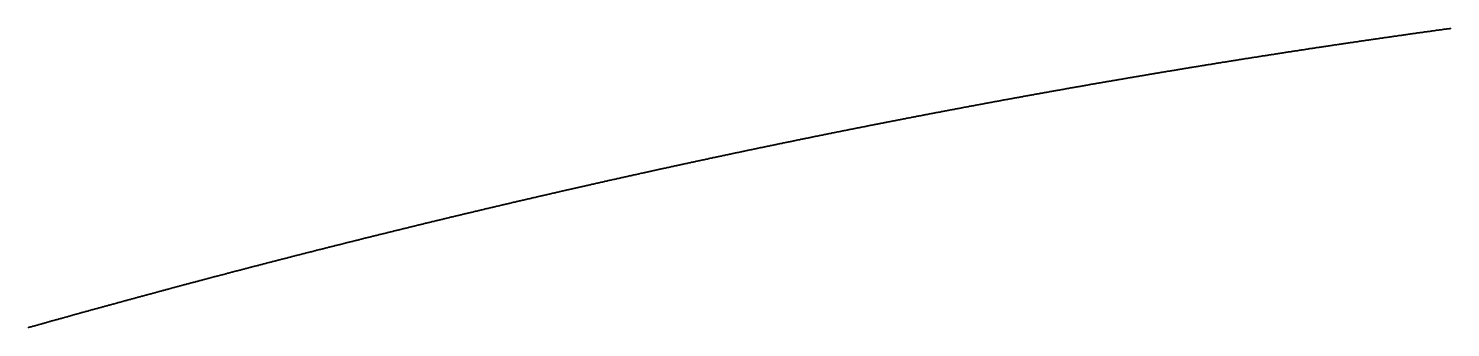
# Model space of a CAD drawing. Header units: metres. Extents: x 0 to 360, y 0 to 49.
# Drawn here: x 123.75 to 134.99, y 46.23 to 48.6 of the extents above; entities that cross this region are included whole.
import ezdxf

# ---------------------------------------------------------------- set-up
doc = ezdxf.new("R2010")
doc.units = ezdxf.units.M

msp = doc.modelspace()

# ---------------------------------------------------------------- linework, layer by layer
for p in [(134.744, 48.562), (134.75, 48.563), (134.756, 48.564), (134.762, 48.564), (134.767, 48.565), (134.773, 48.566), (134.779, 48.567), (134.785, 48.568), (134.791, 48.569), (134.797, 48.569), (134.803, 48.57), (134.808, 48.571), (134.814, 48.572), (134.82, 48.573), (134.826, 48.573), (134.832, 48.574), (134.838, 48.575), (134.843, 48.576), (134.849, 48.577), (134.855, 48.578), (134.861, 48.578), (134.867, 48.579), (134.873, 48.58), (134.879, 48.581), (134.884, 48.582), (134.89, 48.582), (134.896, 48.583), (134.902, 48.584), (134.908, 48.585), (134.914, 48.586), (134.919, 48.586), (134.925, 48.587), (134.931, 48.588), (134.937, 48.589), (134.943, 48.59), (134.949, 48.59), (134.955, 48.591), (134.96, 48.592), (134.966, 48.593), (134.972, 48.594), (134.978, 48.594), (134.984, 48.595), (134.99, 48.596), (133.972, 48.45), (133.978, 48.451), (133.984, 48.451), (133.989, 48.452), (133.995, 48.453), (134.001, 48.454), (134.007, 48.455), (134.013, 48.456), (134.019, 48.457), (134.024, 48.458), (134.03, 48.458), (134.036, 48.459), (134.042, 48.46), (134.048, 48.461), (134.054, 48.462), (134.06, 48.463), (134.065, 48.464), (134.071, 48.465), (134.077, 48.465), (134.083, 48.466), (134.089, 48.467), (134.095, 48.468), (134.101, 48.469), (134.106, 48.47), (134.112, 48.471), (134.118, 48.472), (134.124, 48.472), (134.13, 48.473), (134.136, 48.474), (134.142, 48.475), (134.147, 48.476), (134.153, 48.477), (134.159, 48.478), (134.165, 48.479), (134.171, 48.479), (134.177, 48.48), (134.182, 48.481), (134.188, 48.482), (134.194, 48.483), (134.2, 48.484), (134.206, 48.485), (134.212, 48.485), (134.218, 48.486), (134.223, 48.487), (134.229, 48.488), (134.235, 48.489), (134.241, 48.49), (134.247, 48.491), (134.253, 48.491), (134.259, 48.492), (134.264, 48.493), (134.27, 48.494), (134.276, 48.495), (134.282, 48.496), (134.288, 48.497), (134.294, 48.497), (134.299, 48.498), (134.305, 48.499), (134.311, 48.5), (134.317, 48.501), (134.323, 48.502), (134.329, 48.503), (134.335, 48.503), (134.34, 48.504), (134.346, 48.505), (134.352, 48.506), (134.358, 48.507), (134.364, 48.508), (134.37, 48.509), (134.376, 48.509), (134.381, 48.51), (134.387, 48.511), (134.393, 48.512), (134.399, 48.513), (134.405, 48.514), (134.411, 48.514), (134.416, 48.515), (134.422, 48.516), (134.428, 48.517), (134.434, 48.518), (134.44, 48.519), (134.446, 48.52), (134.452, 48.52), (134.457, 48.521), (134.463, 48.522), (134.469, 48.523), (134.475, 48.524), (134.481, 48.525), (134.487, 48.525), (134.493, 48.526), (134.498, 48.527), (134.504, 48.528), (134.51, 48.529), (134.516, 48.53), (134.522, 48.53), (134.528, 48.531), (134.533, 48.532), (134.539, 48.533), (134.545, 48.534), (134.551, 48.535), (134.557, 48.536), (134.563, 48.536), (134.569, 48.537), (134.574, 48.538), (134.58, 48.539), (134.586, 48.54), (134.592, 48.541), (134.598, 48.541), (134.604, 48.542), (134.61, 48.543), (134.615, 48.544), (134.621, 48.545), (134.627, 48.546), (134.633, 48.546), (134.639, 48.547), (134.645, 48.548), (134.65, 48.549), (134.656, 48.55), (134.662, 48.55), (134.668, 48.551), (134.674, 48.552), (134.68, 48.553), (134.686, 48.554), (134.691, 48.555), (134.697, 48.555), (134.703, 48.556), (134.709, 48.557), (134.715, 48.558), (134.721, 48.559), (134.727, 48.56), (134.732, 48.56), (134.738, 48.561), (133.246, 48.337), (133.252, 48.338), (133.258, 48.339), (133.263, 48.34), (133.269, 48.341), (133.275, 48.342), (133.281, 48.343), (133.287, 48.343), (133.293, 48.344), (133.299, 48.345), (133.304, 48.346), (133.31, 48.347), (133.316, 48.348), (133.322, 48.349), (133.328, 48.35), (133.334, 48.351), (133.34, 48.352), (133.345, 48.353), (133.351, 48.354), (133.357, 48.355), (133.363, 48.356), (133.369, 48.357), (133.375, 48.357), (133.381, 48.358), (133.386, 48.359), (133.392, 48.36), (133.398, 48.361), (133.404, 48.362), (133.41, 48.363), (133.416, 48.364), (133.422, 48.365), (133.427, 48.366), (133.433, 48.367), (133.439, 48.368), (133.445, 48.369), (133.451, 48.369), (133.457, 48.37), (133.463, 48.371), (133.468, 48.372), (133.474, 48.373), (133.48, 48.374), (133.486, 48.375), (133.492, 48.376), (133.498, 48.377), (133.504, 48.378), (133.509, 48.379), (133.515, 48.38), (133.521, 48.38), (133.527, 48.381), (133.533, 48.382), (133.539, 48.383), (133.544, 48.384), (133.55, 48.385), (133.556, 48.386), (133.562, 48.387), (133.568, 48.388), (133.574, 48.389), (133.58, 48.39), (133.585, 48.391), (133.591, 48.391), (133.597, 48.392), (133.603, 48.393), (133.609, 48.394), (133.615, 48.395), (133.621, 48.396), (133.626, 48.397), (133.632, 48.398), (133.638, 48.399), (133.644, 48.4), (133.65, 48.401), (133.656, 48.401), (133.662, 48.402), (133.667, 48.403), (133.673, 48.404), (133.679, 48.405), (133.685, 48.406), (133.691, 48.407), (133.697, 48.408), (133.703, 48.409), (133.708, 48.41), (133.714, 48.41), (133.72, 48.411), (133.726, 48.412), (133.732, 48.413), (133.738, 48.414), (133.744, 48.415), (133.749, 48.416), (133.755, 48.417), (133.761, 48.418), (133.767, 48.419), (133.773, 48.419), (133.779, 48.42), (133.785, 48.421), (133.79, 48.422), (133.796, 48.423), (133.802, 48.424), (133.808, 48.425), (133.814, 48.426), (133.82, 48.427), (133.825, 48.428), (133.831, 48.428), (133.837, 48.429), (133.843, 48.43), (133.849, 48.431), (133.855, 48.432), (133.861, 48.433), (133.866, 48.434), (133.872, 48.435), (133.878, 48.436), (133.884, 48.436), (133.89, 48.437), (133.896, 48.438), (133.902, 48.439), (133.907, 48.44), (133.913, 48.441), (133.919, 48.442), (133.925, 48.443), (133.931, 48.444), (133.937, 48.444), (133.943, 48.445), (133.948, 48.446), (133.954, 48.447), (133.96, 48.448), (133.966, 48.449), (132.566, 48.225), (132.572, 48.226), (132.578, 48.227), (132.584, 48.228), (132.59, 48.229), (132.596, 48.23), (132.602, 48.231), (132.607, 48.232), (132.613, 48.233), (132.619, 48.234), (132.625, 48.235), (132.631, 48.236), (132.637, 48.237), (132.643, 48.238), (132.648, 48.239), (132.654, 48.24), (132.66, 48.241), (132.666, 48.242), (132.672, 48.243), (132.678, 48.244), (132.684, 48.245), (132.689, 48.246), (132.695, 48.247), (132.701, 48.248), (132.707, 48.249), (132.713, 48.25), (132.719, 48.251), (132.725, 48.252), (132.73, 48.253), (132.736, 48.254), (132.742, 48.255), (132.748, 48.256), (132.754, 48.257), (132.76, 48.258), (132.766, 48.259), (132.771, 48.259), (132.777, 48.26), (132.783, 48.261), (132.789, 48.262), (132.795, 48.263), (132.801, 48.264), (132.807, 48.265), (132.812, 48.266), (132.818, 48.267), (132.824, 48.268), (132.83, 48.269), (132.836, 48.27), (132.842, 48.271), (132.848, 48.272), (132.853, 48.273), (132.859, 48.274), (132.865, 48.275), (132.871, 48.276), (132.877, 48.277), (132.883, 48.278), (132.889, 48.279), (132.894, 48.28), (132.9, 48.281), (132.906, 48.282), (132.912, 48.283), (132.918, 48.284), (132.924, 48.285), (132.93, 48.286), (132.935, 48.287), (132.941, 48.288), (132.947, 48.289), (132.953, 48.289), (132.959, 48.29), (132.965, 48.291), (132.971, 48.292), (132.976, 48.293), (132.982, 48.294), (132.988, 48.295), (132.994, 48.296), (133, 48.297), (133.006, 48.298), (133.012, 48.299), (133.017, 48.3), (133.023, 48.301), (133.029, 48.302), (133.035, 48.303), (133.041, 48.304), (133.047, 48.305), (133.053, 48.306), (133.058, 48.307), (133.064, 48.308), (133.07, 48.309), (133.076, 48.31), (133.082, 48.31), (133.088, 48.311), (133.094, 48.312), (133.099, 48.313), (133.105, 48.314), (133.111, 48.315), (133.117, 48.316), (133.123, 48.317), (133.129, 48.318), (133.135, 48.319), (133.14, 48.32), (133.146, 48.321), (133.152, 48.322), (133.158, 48.323), (133.164, 48.324), (133.17, 48.325), (133.176, 48.326), (133.181, 48.327), (133.187, 48.328), (133.193, 48.328), (133.199, 48.329), (133.205, 48.33), (133.211, 48.331), (133.217, 48.332), (133.222, 48.333), (133.228, 48.334), (133.234, 48.335), (133.24, 48.336), (131.916, 48.112), (131.922, 48.113), (131.927, 48.114), (131.933, 48.115), (131.939, 48.116), (131.945, 48.117), (131.951, 48.119), (131.957, 48.12), (131.963, 48.121), (131.969, 48.122), (131.974, 48.123), (131.98, 48.124), (131.986, 48.125), (131.992, 48.126), (131.998, 48.127), (132.004, 48.128), (132.01, 48.129), (132.015, 48.13), (132.021, 48.131), (132.027, 48.132), (132.033, 48.133), (132.039, 48.134), (132.045, 48.135), (132.051, 48.136), (132.056, 48.137), (132.062, 48.138), (132.068, 48.139), (132.074, 48.14), (132.08, 48.141), (132.086, 48.142), (132.092, 48.143), (132.097, 48.144), (132.103, 48.145), (132.109, 48.146), (132.115, 48.147), (132.121, 48.148), (132.127, 48.149), (132.133, 48.151), (132.139, 48.152), (132.144, 48.153), (132.15, 48.154), (132.156, 48.155), (132.162, 48.156), (132.168, 48.157), (132.174, 48.158), (132.18, 48.159), (132.185, 48.16), (132.191, 48.161), (132.197, 48.162), (132.203, 48.163), (132.209, 48.164), (132.215, 48.165), (132.221, 48.166), (132.226, 48.167), (132.232, 48.168), (132.238, 48.169), (132.244, 48.17), (132.25, 48.171), (132.256, 48.172), (132.262, 48.173), (132.267, 48.174), (132.273, 48.175), (132.279, 48.176), (132.285, 48.177), (132.291, 48.178), (132.297, 48.179), (132.303, 48.18), (132.309, 48.181), (132.314, 48.182), (132.32, 48.183), (132.326, 48.184), (132.332, 48.185), (132.338, 48.186), (132.344, 48.187), (132.35, 48.188), (132.355, 48.189), (132.361, 48.19), (132.367, 48.191), (132.373, 48.192), (132.379, 48.193), (132.385, 48.194), (132.391, 48.195), (132.396, 48.196), (132.402, 48.197), (132.408, 48.198), (132.414, 48.199), (132.42, 48.2), (132.426, 48.201), (132.432, 48.202), (132.437, 48.203), (132.443, 48.204), (132.449, 48.205), (132.455, 48.206), (132.461, 48.207), (132.467, 48.208), (132.473, 48.209), (132.478, 48.21), (132.484, 48.211), (132.49, 48.212), (132.496, 48.213), (132.502, 48.214), (132.508, 48.215), (132.514, 48.216), (132.52, 48.217), (132.525, 48.218), (132.531, 48.219), (132.537, 48.22), (132.543, 48.221), (132.549, 48.222), (132.555, 48.223), (132.561, 48.224), (131.3, 48), (131.306, 48.002), (131.312, 48.003), (131.317, 48.004), (131.323, 48.005), (131.329, 48.006), (131.335, 48.007), (131.341, 48.008), (131.347, 48.009), (131.353, 48.01), (131.359, 48.011), (131.364, 48.012), (131.37, 48.013), (131.376, 48.015), (131.382, 48.016), (131.388, 48.017), (131.394, 48.018), (131.4, 48.019), (131.405, 48.02), (131.411, 48.021), (131.417, 48.022), (131.423, 48.023), (131.429, 48.024), (131.435, 48.025), (131.441, 48.026), (131.447, 48.028), (131.452, 48.029), (131.458, 48.03), (131.464, 48.031), (131.47, 48.032), (131.476, 48.033), (131.482, 48.034), (131.488, 48.035), (131.493, 48.036), (131.499, 48.037), (131.505, 48.038), (131.511, 48.039), (131.517, 48.04), (131.523, 48.041), (131.529, 48.043), (131.535, 48.044), (131.54, 48.045), (131.546, 48.046), (131.552, 48.047), (131.558, 48.048), (131.564, 48.049), (131.57, 48.05), (131.576, 48.051), (131.581, 48.052), (131.587, 48.053), (131.593, 48.054), (131.599, 48.055), (131.605, 48.056), (131.611, 48.058), (131.617, 48.059), (131.623, 48.06), (131.628, 48.061), (131.634, 48.062), (131.64, 48.063), (131.646, 48.064), (131.652, 48.065), (131.658, 48.066), (131.664, 48.067), (131.669, 48.068), (131.675, 48.069), (131.681, 48.07), (131.687, 48.071), (131.693, 48.072), (131.699, 48.073), (131.705, 48.075), (131.71, 48.076), (131.716, 48.077), (131.722, 48.078), (131.728, 48.079), (131.734, 48.08), (131.74, 48.081), (131.746, 48.082), (131.752, 48.083), (131.757, 48.084), (131.763, 48.085), (131.769, 48.086), (131.775, 48.087), (131.781, 48.088), (131.787, 48.089), (131.793, 48.09), (131.798, 48.091), (131.804, 48.092), (131.81, 48.093), (131.816, 48.095), (131.822, 48.096), (131.828, 48.097), (131.834, 48.098), (131.84, 48.099), (131.845, 48.1), (131.851, 48.101), (131.857, 48.102), (131.863, 48.103), (131.869, 48.104), (131.875, 48.105), (131.881, 48.106), (131.886, 48.107), (131.892, 48.108), (131.898, 48.109), (131.904, 48.11), (131.91, 48.111), (130.707, 47.888), (130.713, 47.889), (130.719, 47.89), (130.725, 47.891), (130.731, 47.893), (130.736, 47.894), (130.742, 47.895), (130.748, 47.896), (130.754, 47.897), (130.76, 47.898), (130.766, 47.899), (130.772, 47.901), (130.778, 47.902), (130.783, 47.903), (130.789, 47.904), (130.795, 47.905), (130.801, 47.906), (130.807, 47.907), (130.813, 47.908), (130.819, 47.91), (130.825, 47.911), (130.83, 47.912), (130.836, 47.913), (130.842, 47.914), (130.848, 47.915), (130.854, 47.916), (130.86, 47.917), (130.866, 47.919), (130.871, 47.92), (130.877, 47.921), (130.883, 47.922), (130.889, 47.923), (130.895, 47.924), (130.901, 47.925), (130.907, 47.926), (130.913, 47.928), (130.918, 47.929), (130.924, 47.93), (130.93, 47.931), (130.936, 47.932), (130.942, 47.933), (130.948, 47.934), (130.954, 47.935), (130.96, 47.936), (130.965, 47.938), (130.971, 47.939), (130.977, 47.94), (130.983, 47.941), (130.989, 47.942), (130.995, 47.943), (131.001, 47.944), (131.006, 47.945), (131.012, 47.946), (131.018, 47.948), (131.024, 47.949), (131.03, 47.95), (131.036, 47.951), (131.042, 47.952), (131.048, 47.953), (131.053, 47.954), (131.059, 47.955), (131.065, 47.956), (131.071, 47.958), (131.077, 47.959), (131.083, 47.96), (131.089, 47.961), (131.095, 47.962), (131.1, 47.963), (131.106, 47.964), (131.112, 47.965), (131.118, 47.966), (131.124, 47.968), (131.13, 47.969), (131.136, 47.97), (131.141, 47.971), (131.147, 47.972), (131.153, 47.973), (131.159, 47.974), (131.165, 47.975), (131.171, 47.976), (131.177, 47.977), (131.183, 47.979), (131.188, 47.98), (131.194, 47.981), (131.2, 47.982), (131.206, 47.983), (131.212, 47.984), (131.218, 47.985), (131.224, 47.986), (131.229, 47.987), (131.235, 47.988), (131.241, 47.99), (131.247, 47.991), (131.253, 47.992), (131.259, 47.993), (131.265, 47.994), (131.271, 47.995), (131.276, 47.996), (131.282, 47.997), (131.288, 47.998), (131.294, 47.999), (130.137, 47.776), (130.143, 47.777), (130.149, 47.778), (130.155, 47.779), (130.161, 47.78), (130.167, 47.782), (130.173, 47.783), (130.179, 47.784), (130.184, 47.785), (130.19, 47.786), (130.196, 47.788), (130.202, 47.789), (130.208, 47.79), (130.214, 47.791), (130.22, 47.792), (130.226, 47.793), (130.231, 47.795), (130.237, 47.796), (130.243, 47.797), (130.249, 47.798), (130.255, 47.799), (130.261, 47.8), (130.267, 47.802), (130.273, 47.803), (130.278, 47.804), (130.284, 47.805), (130.29, 47.806), (130.296, 47.807), (130.302, 47.809), (130.308, 47.81), (130.314, 47.811), (130.32, 47.812), (130.325, 47.813), (130.331, 47.814), (130.337, 47.816), (130.343, 47.817), (130.349, 47.818), (130.355, 47.819), (130.361, 47.82), (130.367, 47.821), (130.372, 47.823), (130.378, 47.824), (130.384, 47.825), (130.39, 47.826), (130.396, 47.827), (130.402, 47.828), (130.408, 47.83), (130.414, 47.831), (130.419, 47.832), (130.425, 47.833), (130.431, 47.834), (130.437, 47.835), (130.443, 47.836), (130.449, 47.838), (130.455, 47.839), (130.46, 47.84), (130.466, 47.841), (130.472, 47.842), (130.478, 47.843), (130.484, 47.845), (130.49, 47.846), (130.496, 47.847), (130.502, 47.848), (130.507, 47.849), (130.513, 47.85), (130.519, 47.851), (130.525, 47.853), (130.531, 47.854), (130.537, 47.855), (130.543, 47.856), (130.549, 47.857), (130.554, 47.858), (130.56, 47.86), (130.566, 47.861), (130.572, 47.862), (130.578, 47.863), (130.584, 47.864), (130.59, 47.865), (130.596, 47.866), (130.601, 47.868), (130.607, 47.869), (130.613, 47.87), (130.619, 47.871), (130.625, 47.872), (130.631, 47.873), (130.637, 47.874), (130.643, 47.876), (130.648, 47.877), (130.654, 47.878), (130.66, 47.879), (130.666, 47.88), (130.672, 47.881), (130.678, 47.882), (130.684, 47.884), (130.689, 47.885), (130.695, 47.886), (130.701, 47.887), (129.585, 47.663), (129.591, 47.664), (129.597, 47.665), (129.603, 47.666), (129.609, 47.668), (129.614, 47.669), (129.62, 47.67), (129.626, 47.671), (129.632, 47.673), (129.638, 47.674), (129.644, 47.675), (129.65, 47.676), (129.656, 47.677), (129.661, 47.679), (129.667, 47.68), (129.673, 47.681), (129.679, 47.682), (129.685, 47.684), (129.691, 47.685), (129.697, 47.686), (129.703, 47.687), (129.709, 47.688), (129.714, 47.69), (129.72, 47.691), (129.726, 47.692), (129.732, 47.693), (129.738, 47.694), (129.744, 47.696), (129.75, 47.697), (129.756, 47.698), (129.761, 47.699), (129.767, 47.7), (129.773, 47.702), (129.779, 47.703), (129.785, 47.704), (129.791, 47.705), (129.797, 47.707), (129.803, 47.708), (129.808, 47.709), (129.814, 47.71), (129.82, 47.711), (129.826, 47.713), (129.832, 47.714), (129.838, 47.715), (129.844, 47.716), (129.85, 47.717), (129.855, 47.719), (129.861, 47.72), (129.867, 47.721), (129.873, 47.722), (129.879, 47.723), (129.885, 47.725), (129.891, 47.726), (129.897, 47.727), (129.902, 47.728), (129.908, 47.729), (129.914, 47.731), (129.92, 47.732), (129.926, 47.733), (129.932, 47.734), (129.938, 47.735), (129.944, 47.737), (129.949, 47.738), (129.955, 47.739), (129.961, 47.74), (129.967, 47.741), (129.973, 47.743), (129.979, 47.744), (129.985, 47.745), (129.991, 47.746), (129.996, 47.747), (130.002, 47.748), (130.008, 47.75), (130.014, 47.751), (130.02, 47.752), (130.026, 47.753), (130.032, 47.754), (130.038, 47.756), (130.043, 47.757), (130.049, 47.758), (130.055, 47.759), (130.061, 47.76), (130.067, 47.762), (130.073, 47.763), (130.079, 47.764), (130.085, 47.765), (130.09, 47.766), (130.096, 47.767), (130.102, 47.769), (130.108, 47.77), (130.114, 47.771), (130.12, 47.772), (130.126, 47.773), (130.132, 47.775), (129.056, 47.551), (129.062, 47.552), (129.068, 47.553), (129.073, 47.555), (129.079, 47.556), (129.085, 47.557), (129.091, 47.558), (129.097, 47.56), (129.103, 47.561), (129.109, 47.562), (129.115, 47.563), (129.121, 47.565), (129.126, 47.566), (129.132, 47.567), (129.138, 47.569), (129.144, 47.57), (129.15, 47.571), (129.156, 47.572), (129.162, 47.574), (129.168, 47.575), (129.173, 47.576), (129.179, 47.577), (129.185, 47.579), (129.191, 47.58), (129.197, 47.581), (129.203, 47.582), (129.209, 47.584), (129.215, 47.585), (129.221, 47.586), (129.226, 47.587), (129.232, 47.589), (129.238, 47.59), (129.244, 47.591), (129.25, 47.592), (129.256, 47.594), (129.262, 47.595), (129.268, 47.596), (129.273, 47.597), (129.279, 47.599), (129.285, 47.6), (129.291, 47.601), (129.297, 47.602), (129.303, 47.604), (129.309, 47.605), (129.315, 47.606), (129.32, 47.607), (129.326, 47.609), (129.332, 47.61), (129.338, 47.611), (129.344, 47.612), (129.35, 47.614), (129.356, 47.615), (129.362, 47.616), (129.368, 47.617), (129.373, 47.618), (129.379, 47.62), (129.385, 47.621), (129.391, 47.622), (129.397, 47.623), (129.403, 47.625), (129.409, 47.626), (129.415, 47.627), (129.42, 47.628), (129.426, 47.63), (129.432, 47.631), (129.438, 47.632), (129.444, 47.633), (129.45, 47.635), (129.456, 47.636), (129.462, 47.637), (129.467, 47.638), (129.473, 47.639), (129.479, 47.641), (129.485, 47.642), (129.491, 47.643), (129.497, 47.644), (129.503, 47.646), (129.509, 47.647), (129.515, 47.648), (129.52, 47.649), (129.526, 47.651), (129.532, 47.652), (129.538, 47.653), (129.544, 47.654), (129.55, 47.655), (129.556, 47.657), (129.562, 47.658), (129.567, 47.659), (129.573, 47.66), (129.579, 47.662), (128.538, 47.438), (128.544, 47.439), (128.55, 47.44), (128.556, 47.442), (128.562, 47.443), (128.567, 47.444), (128.573, 47.446), (128.579, 47.447), (128.585, 47.448), (128.591, 47.45), (128.597, 47.451), (128.603, 47.452), (128.609, 47.453), (128.615, 47.455), (128.62, 47.456), (128.626, 47.457), (128.632, 47.459), (128.638, 47.46), (128.644, 47.461), (128.65, 47.463), (128.656, 47.464), (128.662, 47.465), (128.668, 47.466), (128.673, 47.468), (128.679, 47.469), (128.685, 47.47), (128.691, 47.472), (128.697, 47.473), (128.703, 47.474), (128.709, 47.475), (128.715, 47.477), (128.72, 47.478), (128.726, 47.479), (128.732, 47.481), (128.738, 47.482), (128.744, 47.483), (128.75, 47.485), (128.756, 47.486), (128.762, 47.487), (128.768, 47.488), (128.773, 47.49), (128.779, 47.491), (128.785, 47.492), (128.791, 47.494), (128.797, 47.495), (128.803, 47.496), (128.809, 47.497), (128.815, 47.499), (128.82, 47.5), (128.826, 47.501), (128.832, 47.503), (128.838, 47.504), (128.844, 47.505), (128.85, 47.506), (128.856, 47.508), (128.862, 47.509), (128.868, 47.51), (128.873, 47.511), (128.879, 47.513), (128.885, 47.514), (128.891, 47.515), (128.897, 47.517), (128.903, 47.518), (128.909, 47.519), (128.915, 47.52), (128.921, 47.522), (128.926, 47.523), (128.932, 47.524), (128.938, 47.525), (128.944, 47.527), (128.95, 47.528), (128.956, 47.529), (128.962, 47.531), (128.968, 47.532), (128.973, 47.533), (128.979, 47.534), (128.985, 47.536), (128.991, 47.537), (128.997, 47.538), (129.003, 47.539), (129.009, 47.541), (129.015, 47.542), (129.021, 47.543), (129.026, 47.545), (129.032, 47.546), (129.038, 47.547), (129.044, 47.548), (129.05, 47.55), (128.038, 47.325), (128.043, 47.327), (128.049, 47.328), (128.055, 47.329), (128.061, 47.331), (128.067, 47.332), (128.073, 47.333), (128.079, 47.335), (128.085, 47.336), (128.091, 47.337), (128.096, 47.339), (128.102, 47.34), (128.108, 47.341), (128.114, 47.343), (128.12, 47.344), (128.126, 47.345), (128.132, 47.347), (128.138, 47.348), (128.144, 47.349), (128.149, 47.351), (128.155, 47.352), (128.161, 47.353), (128.167, 47.355), (128.173, 47.356), (128.179, 47.357), (128.185, 47.359), (128.191, 47.36), (128.197, 47.361), (128.202, 47.363), (128.208, 47.364), (128.214, 47.365), (128.22, 47.367), (128.226, 47.368), (128.232, 47.369), (128.238, 47.371), (128.244, 47.372), (128.25, 47.373), (128.255, 47.375), (128.261, 47.376), (128.267, 47.377), (128.273, 47.379), (128.279, 47.38), (128.285, 47.381), (128.291, 47.383), (128.297, 47.384), (128.303, 47.385), (128.308, 47.387), (128.314, 47.388), (128.32, 47.389), (128.326, 47.391), (128.332, 47.392), (128.338, 47.393), (128.344, 47.395), (128.35, 47.396), (128.356, 47.397), (128.361, 47.399), (128.367, 47.4), (128.373, 47.401), (128.379, 47.402), (128.385, 47.404), (128.391, 47.405), (128.397, 47.406), (128.403, 47.408), (128.409, 47.409), (128.414, 47.41), (128.42, 47.412), (128.426, 47.413), (128.432, 47.414), (128.438, 47.416), (128.444, 47.417), (128.45, 47.418), (128.456, 47.42), (128.462, 47.421), (128.467, 47.422), (128.473, 47.423), (128.479, 47.425), (128.485, 47.426), (128.491, 47.427), (128.497, 47.429), (128.503, 47.43), (128.509, 47.431), (128.514, 47.433), (128.52, 47.434), (128.526, 47.435), (128.532, 47.437), (127.554, 47.214), (127.56, 47.215), (127.566, 47.216), (127.572, 47.218), (127.578, 47.219), (127.584, 47.221), (127.59, 47.222), (127.596, 47.223), (127.602, 47.225), (127.607, 47.226), (127.613, 47.227), (127.619, 47.229), (127.625, 47.23), (127.631, 47.232), (127.637, 47.233), (127.643, 47.234), (127.649, 47.236), (127.655, 47.237), (127.661, 47.238), (127.666, 47.24), (127.672, 47.241), (127.678, 47.243), (127.684, 47.244), (127.69, 47.245), (127.696, 47.247), (127.702, 47.248), (127.708, 47.249), (127.714, 47.251), (127.719, 47.252), (127.725, 47.253), (127.731, 47.255), (127.737, 47.256), (127.743, 47.258), (127.749, 47.259), (127.755, 47.26), (127.761, 47.262), (127.767, 47.263), (127.772, 47.264), (127.778, 47.266), (127.784, 47.267), (127.79, 47.269), (127.796, 47.27), (127.802, 47.271), (127.808, 47.273), (127.814, 47.274), (127.82, 47.275), (127.825, 47.277), (127.831, 47.278), (127.837, 47.279), (127.843, 47.281), (127.849, 47.282), (127.855, 47.283), (127.861, 47.285), (127.867, 47.286), (127.873, 47.288), (127.879, 47.289), (127.884, 47.29), (127.89, 47.292), (127.896, 47.293), (127.902, 47.294), (127.908, 47.296), (127.914, 47.297), (127.92, 47.298), (127.926, 47.3), (127.932, 47.301), (127.937, 47.302), (127.943, 47.304), (127.949, 47.305), (127.955, 47.306), (127.961, 47.308), (127.967, 47.309), (127.973, 47.311), (127.979, 47.312), (127.985, 47.313), (127.99, 47.315), (127.996, 47.316), (128.002, 47.317), (128.008, 47.319), (128.014, 47.32), (128.02, 47.321), (128.026, 47.323), (128.032, 47.324), (127.077, 47.1), (127.083, 47.102), (127.089, 47.103), (127.095, 47.105), (127.1, 47.106), (127.106, 47.107), (127.112, 47.109), (127.118, 47.11), (127.124, 47.112), (127.13, 47.113), (127.136, 47.114), (127.142, 47.116), (127.148, 47.117), (127.154, 47.119), (127.159, 47.12), (127.165, 47.122), (127.171, 47.123), (127.177, 47.124), (127.183, 47.126), (127.189, 47.127), (127.195, 47.129), (127.201, 47.13), (127.207, 47.131), (127.213, 47.133), (127.218, 47.134), (127.224, 47.136), (127.23, 47.137), (127.236, 47.138), (127.242, 47.14), (127.248, 47.141), (127.254, 47.143), (127.26, 47.144), (127.266, 47.145), (127.271, 47.147), (127.277, 47.148), (127.283, 47.15), (127.289, 47.151), (127.295, 47.152), (127.301, 47.154), (127.307, 47.155), (127.313, 47.157), (127.319, 47.158), (127.325, 47.159), (127.33, 47.161), (127.336, 47.162), (127.342, 47.164), (127.348, 47.165), (127.354, 47.166), (127.36, 47.168), (127.366, 47.169), (127.372, 47.171), (127.378, 47.172), (127.383, 47.173), (127.389, 47.175), (127.395, 47.176), (127.401, 47.178), (127.407, 47.179), (127.413, 47.18), (127.419, 47.182), (127.425, 47.183), (127.431, 47.185), (127.437, 47.186), (127.442, 47.187), (127.448, 47.189), (127.454, 47.19), (127.46, 47.191), (127.466, 47.193), (127.472, 47.194), (127.478, 47.196), (127.484, 47.197), (127.49, 47.198), (127.495, 47.2), (127.501, 47.201), (127.507, 47.203), (127.513, 47.204), (127.519, 47.205), (127.525, 47.207), (127.531, 47.208), (127.537, 47.209), (127.543, 47.211), (127.549, 47.212), (126.617, 46.988), (126.623, 46.99), (126.629, 46.991), (126.634, 46.993), (126.64, 46.994), (126.646, 46.996), (126.652, 46.997), (126.658, 46.999), (126.664, 47), (126.67, 47.001), (126.676, 47.003), (126.682, 47.004), (126.688, 47.006), (126.693, 47.007), (126.699, 47.009), (126.705, 47.01), (126.711, 47.012), (126.717, 47.013), (126.723, 47.014), (126.729, 47.016), (126.735, 47.017), (126.741, 47.019), (126.747, 47.02), (126.752, 47.022), (126.758, 47.023), (126.764, 47.025), (126.77, 47.026), (126.776, 47.027), (126.782, 47.029), (126.788, 47.03), (126.794, 47.032), (126.8, 47.033), (126.806, 47.035), (126.811, 47.036), (126.817, 47.037), (126.823, 47.039), (126.829, 47.04), (126.835, 47.042), (126.841, 47.043), (126.847, 47.045), (126.853, 47.046), (126.859, 47.048), (126.865, 47.049), (126.87, 47.05), (126.876, 47.052), (126.882, 47.053), (126.888, 47.055), (126.894, 47.056), (126.9, 47.058), (126.906, 47.059), (126.912, 47.06), (126.918, 47.062), (126.924, 47.063), (126.929, 47.065), (126.935, 47.066), (126.941, 47.068), (126.947, 47.069), (126.953, 47.07), (126.959, 47.072), (126.965, 47.073), (126.971, 47.075), (126.977, 47.076), (126.983, 47.078), (126.988, 47.079), (126.994, 47.08), (127, 47.082), (127.006, 47.083), (127.012, 47.085), (127.018, 47.086), (127.024, 47.088), (127.03, 47.089), (127.036, 47.09), (127.042, 47.092), (127.047, 47.093), (127.053, 47.095), (127.059, 47.096), (127.065, 47.097), (127.071, 47.099), (126.168, 46.877), (126.174, 46.878), (126.18, 46.88), (126.186, 46.881), (126.192, 46.883), (126.198, 46.884), (126.204, 46.885), (126.209, 46.887), (126.215, 46.888), (126.221, 46.89), (126.227, 46.891), (126.233, 46.893), (126.239, 46.894), (126.245, 46.896), (126.251, 46.897), (126.257, 46.899), (126.263, 46.9), (126.269, 46.902), (126.274, 46.903), (126.28, 46.905), (126.286, 46.906), (126.292, 46.908), (126.298, 46.909), (126.304, 46.911), (126.31, 46.912), (126.316, 46.914), (126.322, 46.915), (126.328, 46.917), (126.333, 46.918), (126.339, 46.92), (126.345, 46.921), (126.351, 46.922), (126.357, 46.924), (126.363, 46.925), (126.369, 46.927), (126.375, 46.928), (126.381, 46.93), (126.387, 46.931), (126.392, 46.933), (126.398, 46.934), (126.404, 46.936), (126.41, 46.937), (126.416, 46.939), (126.422, 46.94), (126.428, 46.942), (126.434, 46.943), (126.44, 46.945), (126.446, 46.946), (126.452, 46.947), (126.457, 46.949), (126.463, 46.95), (126.469, 46.952), (126.475, 46.953), (126.481, 46.955), (126.487, 46.956), (126.493, 46.958), (126.499, 46.959), (126.505, 46.961), (126.511, 46.962), (126.516, 46.964), (126.522, 46.965), (126.528, 46.966), (126.534, 46.968), (126.54, 46.969), (126.546, 46.971), (126.552, 46.972), (126.558, 46.974), (126.564, 46.975), (126.57, 46.977), (126.575, 46.978), (126.581, 46.98), (126.587, 46.981), (126.593, 46.983), (126.599, 46.984), (126.605, 46.985), (126.611, 46.987), (125.725, 46.764), (125.731, 46.765), (125.737, 46.767), (125.743, 46.768), (125.749, 46.77), (125.755, 46.771), (125.761, 46.773), (125.766, 46.774), (125.772, 46.776), (125.778, 46.777), (125.784, 46.779), (125.79, 46.78), (125.796, 46.782), (125.802, 46.783), (125.808, 46.785), (125.814, 46.786), (125.82, 46.788), (125.826, 46.79), (125.831, 46.791), (125.837, 46.793), (125.843, 46.794), (125.849, 46.796), (125.855, 46.797), (125.861, 46.799), (125.867, 46.8), (125.873, 46.802), (125.879, 46.803), (125.885, 46.805), (125.891, 46.806), (125.896, 46.808), (125.902, 46.809), (125.908, 46.811), (125.914, 46.812), (125.92, 46.814), (125.926, 46.815), (125.932, 46.817), (125.938, 46.818), (125.944, 46.82), (125.95, 46.821), (125.956, 46.823), (125.961, 46.824), (125.967, 46.826), (125.973, 46.827), (125.979, 46.829), (125.985, 46.83), (125.991, 46.832), (125.997, 46.833), (126.003, 46.835), (126.009, 46.836), (126.015, 46.838), (126.02, 46.839), (126.026, 46.841), (126.032, 46.842), (126.038, 46.844), (126.044, 46.845), (126.05, 46.847), (126.056, 46.848), (126.062, 46.85), (126.068, 46.851), (126.074, 46.853), (126.08, 46.854), (126.085, 46.856), (126.091, 46.857), (126.097, 46.859), (126.103, 46.86), (126.109, 46.862), (126.115, 46.863), (126.121, 46.865), (126.127, 46.866), (126.133, 46.868), (126.139, 46.869), (126.145, 46.871), (126.15, 46.872), (126.156, 46.874), (126.162, 46.875), (125.294, 46.651), (125.3, 46.653), (125.305, 46.654), (125.311, 46.656), (125.317, 46.658), (125.323, 46.659), (125.329, 46.661), (125.335, 46.662), (125.341, 46.664), (125.347, 46.665), (125.353, 46.667), (125.359, 46.668), (125.365, 46.67), (125.37, 46.672), (125.376, 46.673), (125.382, 46.675), (125.388, 46.676), (125.394, 46.678), (125.4, 46.679), (125.406, 46.681), (125.412, 46.682), (125.418, 46.684), (125.424, 46.685), (125.43, 46.687), (125.436, 46.689), (125.441, 46.69), (125.447, 46.692), (125.453, 46.693), (125.459, 46.695), (125.465, 46.696), (125.471, 46.698), (125.477, 46.699), (125.483, 46.701), (125.489, 46.702), (125.495, 46.704), (125.501, 46.706), (125.506, 46.707), (125.512, 46.709), (125.518, 46.71), (125.524, 46.712), (125.53, 46.713), (125.536, 46.715), (125.542, 46.716), (125.548, 46.718), (125.554, 46.719), (125.56, 46.721), (125.566, 46.722), (125.571, 46.724), (125.577, 46.726), (125.583, 46.727), (125.589, 46.729), (125.595, 46.73), (125.601, 46.732), (125.607, 46.733), (125.613, 46.735), (125.619, 46.736), (125.625, 46.738), (125.631, 46.739), (125.636, 46.741), (125.642, 46.742), (125.648, 46.744), (125.654, 46.745), (125.66, 46.747), (125.666, 46.748), (125.672, 46.75), (125.678, 46.752), (125.684, 46.753), (125.69, 46.755), (125.696, 46.756), (125.701, 46.758), (125.707, 46.759), (125.713, 46.761), (125.719, 46.762), (124.868, 46.538), (124.874, 46.54), (124.88, 46.541), (124.886, 46.543), (124.891, 46.545), (124.897, 46.546), (124.903, 46.548), (124.909, 46.549), (124.915, 46.551), (124.921, 46.552), (124.927, 46.554), (124.933, 46.556), (124.939, 46.557), (124.945, 46.559), (124.951, 46.56), (124.957, 46.562), (124.962, 46.564), (124.968, 46.565), (124.974, 46.567), (124.98, 46.568), (124.986, 46.57), (124.992, 46.571), (124.998, 46.573), (125.004, 46.575), (125.01, 46.576), (125.016, 46.578), (125.022, 46.579), (125.028, 46.581), (125.033, 46.583), (125.039, 46.584), (125.045, 46.586), (125.051, 46.587), (125.057, 46.589), (125.063, 46.59), (125.069, 46.592), (125.075, 46.594), (125.081, 46.595), (125.087, 46.597), (125.093, 46.598), (125.098, 46.6), (125.104, 46.601), (125.11, 46.603), (125.116, 46.605), (125.122, 46.606), (125.128, 46.608), (125.134, 46.609), (125.14, 46.611), (125.146, 46.612), (125.152, 46.614), (125.158, 46.615), (125.164, 46.617), (125.169, 46.619), (125.175, 46.62), (125.181, 46.622), (125.187, 46.623), (125.193, 46.625), (125.199, 46.626), (125.205, 46.628), (125.211, 46.63), (125.217, 46.631), (125.223, 46.633), (125.229, 46.634), (125.235, 46.636), (125.24, 46.637), (125.246, 46.639), (125.252, 46.64), (125.258, 46.642), (125.264, 46.644), (125.27, 46.645), (125.276, 46.647), (125.282, 46.648), (125.288, 46.65), (124.453, 46.426), (124.459, 46.428), (124.465, 46.429), (124.471, 46.431), (124.477, 46.432), (124.483, 46.434), (124.489, 46.436), (124.495, 46.437), (124.501, 46.439), (124.507, 46.441), (124.513, 46.442), (124.519, 46.444), (124.525, 46.445), (124.53, 46.447), (124.536, 46.449), (124.542, 46.45), (124.548, 46.452), (124.554, 46.453), (124.56, 46.455), (124.566, 46.457), (124.572, 46.458), (124.578, 46.46), (124.584, 46.461), (124.59, 46.463), (124.596, 46.465), (124.601, 46.466), (124.607, 46.468), (124.613, 46.47), (124.619, 46.471), (124.625, 46.473), (124.631, 46.474), (124.637, 46.476), (124.643, 46.478), (124.649, 46.479), (124.655, 46.481), (124.661, 46.482), (124.667, 46.484), (124.673, 46.486), (124.678, 46.487), (124.684, 46.489), (124.69, 46.49), (124.696, 46.492), (124.702, 46.494), (124.708, 46.495), (124.714, 46.497), (124.72, 46.498), (124.726, 46.5), (124.732, 46.502), (124.738, 46.503), (124.744, 46.505), (124.749, 46.506), (124.755, 46.508), (124.761, 46.51), (124.767, 46.511), (124.773, 46.513), (124.779, 46.514), (124.785, 46.516), (124.791, 46.518), (124.797, 46.519), (124.803, 46.521), (124.809, 46.522), (124.815, 46.524), (124.82, 46.526), (124.826, 46.527), (124.832, 46.529), (124.838, 46.53), (124.844, 46.532), (124.85, 46.533), (124.856, 46.535), (124.862, 46.537), (124.051, 46.315), (124.057, 46.316), (124.063, 46.318), (124.069, 46.32), (124.074, 46.321), (124.08, 46.323), (124.086, 46.325), (124.092, 46.326), (124.098, 46.328), (124.104, 46.33), (124.11, 46.331), (124.116, 46.333), (124.122, 46.335), (124.128, 46.336), (124.134, 46.338), (124.14, 46.339), (124.146, 46.341), (124.151, 46.343), (124.157, 46.344), (124.163, 46.346), (124.169, 46.348), (124.175, 46.349), (124.181, 46.351), (124.187, 46.353), (124.193, 46.354), (124.199, 46.356), (124.205, 46.358), (124.211, 46.359), (124.217, 46.361), (124.223, 46.362), (124.228, 46.364), (124.234, 46.366), (124.24, 46.367), (124.246, 46.369), (124.252, 46.371), (124.258, 46.372), (124.264, 46.374), (124.27, 46.376), (124.276, 46.377), (124.282, 46.379), (124.288, 46.38), (124.294, 46.382), (124.3, 46.384), (124.305, 46.385), (124.311, 46.387), (124.317, 46.389), (124.323, 46.39), (124.329, 46.392), (124.335, 46.393), (124.341, 46.395), (124.347, 46.397), (124.353, 46.398), (124.359, 46.4), (124.365, 46.402), (124.371, 46.403), (124.377, 46.405), (124.382, 46.406), (124.388, 46.408), (124.394, 46.41), (124.4, 46.411), (124.406, 46.413), (124.412, 46.415), (124.418, 46.416), (124.424, 46.418), (124.43, 46.419), (124.436, 46.421), (124.442, 46.423), (124.448, 46.424), (123.749, 46.23), (123.754, 46.232), (123.76, 46.233), (123.766, 46.235), (123.772, 46.237), (123.778, 46.238), (123.784, 46.24), (123.79, 46.242), (123.796, 46.243), (123.802, 46.245), (123.808, 46.247), (123.814, 46.248), (123.82, 46.25), (123.826, 46.252), (123.832, 46.253), (123.837, 46.255), (123.843, 46.257), (123.849, 46.258), (123.855, 46.26), (123.861, 46.262), (123.867, 46.263), (123.873, 46.265), (123.879, 46.267), (123.885, 46.268), (123.891, 46.27), (123.897, 46.272), (123.903, 46.273), (123.909, 46.275), (123.914, 46.277), (123.92, 46.278), (123.926, 46.28), (123.932, 46.282), (123.938, 46.283), (123.944, 46.285), (123.95, 46.287), (123.956, 46.288), (123.962, 46.29), (123.968, 46.292), (123.974, 46.293), (123.98, 46.295), (123.986, 46.297), (123.992, 46.298), (123.997, 46.3), (124.003, 46.302), (124.009, 46.303), (124.015, 46.305), (124.021, 46.306), (124.027, 46.308), (124.033, 46.31), (124.039, 46.311), (124.045, 46.313)]:
    msp.add_point(p)

doc.saveas('drawing.dxf')
